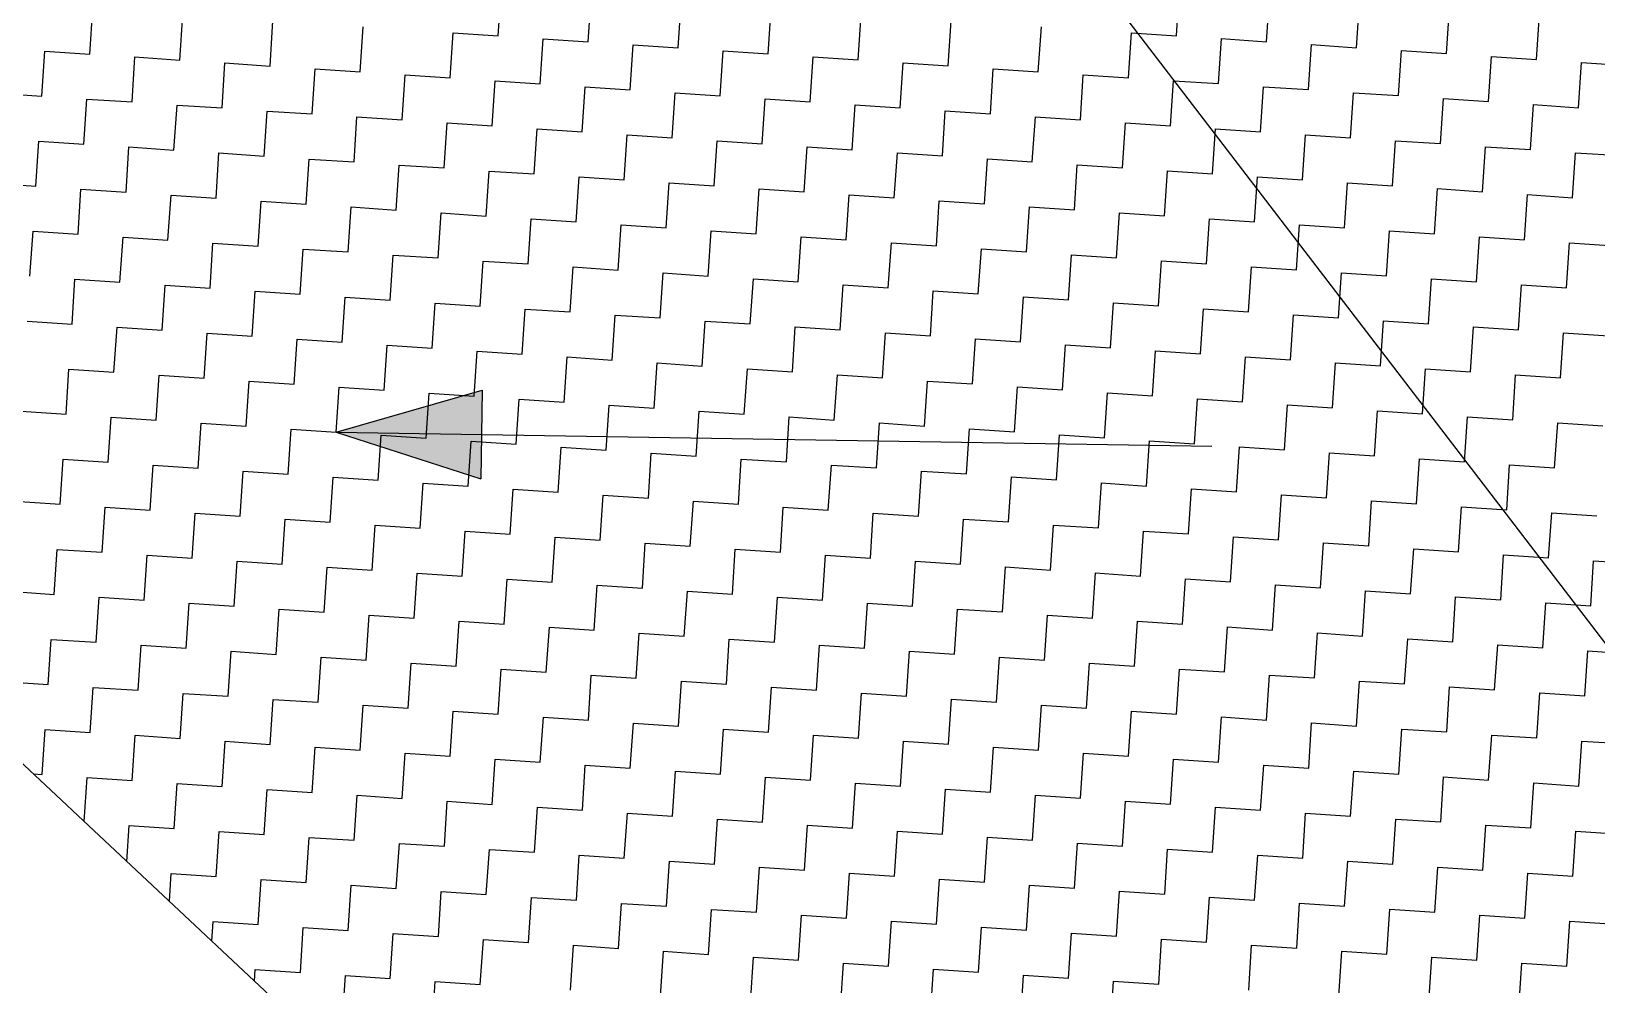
# Model space of a CAD drawing. Header units: metres. Extents: x 286068 to 287358, y 2005630 to 2007098.
# Drawn here: x 286485.4 to 286598.1, y 2006159.2 to 2006227.9 of the extents above; entities that cross this region are included whole.
import ezdxf

# ---------------------------------------------------------------- set-up
doc = ezdxf.new("R2010")
doc.units = ezdxf.units.M
doc.layers.add('POLY_HATCH', color=12, linetype='Continuous')
doc.layers.add('POLY_PARCEL', color=6, linetype='Continuous')

msp = doc.modelspace()

# ---------------------------------------------------------------- hatches: boundary and pattern name
h = msp.add_hatch(color=256)
h.paths.add_polyline_path([(286517.8, 2006198.85), (286517.85, 2006202.05), (286507.34, 2006199.02)])
h.paths.add_polyline_path([(286507.34, 2006199.02), (286517.75, 2006195.65), (286517.8, 2006198.85)])

# ---------------------------------------------------------------- linework, layer by layer
for points in [[(286507.34, 2006199.02), (286517.85, 2006202.05)], [(286517.85, 2006202.05), (286517.75, 2006195.65)], [(286507.34, 2006199.02), (286570.39, 2006198)], [(286507.34, 2006199.02), (286517.75, 2006195.65)]]:
    msp.add_lwpolyline(points)
at = {"layer": 'POLY_HATCH', "linetype": 'Continuous'}
for p, q in [((286519, 2006227.55), (286519.22, 2006230.79)), ((286567.84, 2006227.56), (286568.06, 2006230.81)), ((286489.61, 2006226.24), (286489.82, 2006229.49)), ((286525.48, 2006227.12), (286525.7, 2006230.36)), ((286531.97, 2006226.69), (286532.18, 2006229.93)), ((286538.45, 2006226.26), (286538.67, 2006229.5)), ((286574.33, 2006227.13), (286574.54, 2006230.37)), ((286580.81, 2006226.7), (286581.03, 2006229.94)), ((286587.29, 2006226.27), (286587.51, 2006229.51)), ((286496.09, 2006225.81), (286496.31, 2006229.06)), ((286502.58, 2006225.38), (286502.79, 2006228.63)), ((286509.06, 2006224.95), (286509.28, 2006228.2)), ((286544.94, 2006225.83), (286545.15, 2006229.07)), ((286551.42, 2006225.4), (286551.63, 2006228.64)), ((286557.9, 2006224.97), (286558.12, 2006228.21)), ((286593.78, 2006225.84), (286593.99, 2006229.08)), ((286515.54, 2006224.52), (286515.76, 2006227.76)), ((286515.76, 2006227.76), (286519, 2006227.55)), ((286522.03, 2006224.09), (286522.24, 2006227.33)), ((286522.24, 2006227.33), (286525.48, 2006227.12)), ((286564.39, 2006224.54), (286564.6, 2006227.78)), ((286564.6, 2006227.78), (286567.84, 2006227.56)), ((286570.87, 2006224.11), (286571.09, 2006227.35)), ((286571.09, 2006227.35), (286574.33, 2006227.13)), ((286486.15, 2006223.22), (286486.37, 2006226.46)), ((286486.37, 2006226.46), (286489.61, 2006226.24)), ((286492.64, 2006222.79), (286492.85, 2006226.03)), ((286492.85, 2006226.03), (286496.09, 2006225.81)), ((286528.51, 2006223.66), (286528.73, 2006226.9)), ((286528.73, 2006226.9), (286531.97, 2006226.69)), ((286534.99, 2006223.23), (286535.21, 2006226.47)), ((286535.21, 2006226.47), (286538.45, 2006226.26)), ((286541.48, 2006222.8), (286541.69, 2006226.04)), ((286541.69, 2006226.04), (286544.94, 2006225.83)), ((286577.35, 2006223.68), (286577.57, 2006226.92)), ((286577.57, 2006226.92), (286580.81, 2006226.7)), ((286583.84, 2006223.25), (286584.05, 2006226.49)), ((286584.05, 2006226.49), (286587.29, 2006226.27)), ((286590.32, 2006222.82), (286590.54, 2006226.06)), ((286590.54, 2006226.06), (286593.78, 2006225.84)), ((286499.12, 2006222.36), (286499.33, 2006225.6)), ((286499.33, 2006225.6), (286502.58, 2006225.38)), ((286505.6, 2006221.93), (286505.82, 2006225.17)), ((286505.82, 2006225.17), (286509.06, 2006224.95)), ((286547.96, 2006222.37), (286548.18, 2006225.61)), ((286548.18, 2006225.61), (286551.42, 2006225.4)), ((286554.45, 2006221.94), (286554.66, 2006225.18)), ((286554.66, 2006225.18), (286557.9, 2006224.97)), ((286596.8, 2006222.38), (286597.02, 2006225.63)), ((286597.02, 2006225.63), (286600.26, 2006225.41)), ((286512.09, 2006221.5), (286512.3, 2006224.74)), ((286512.3, 2006224.74), (286515.54, 2006224.52)), ((286518.57, 2006221.07), (286518.79, 2006224.31)), ((286518.79, 2006224.31), (286522.03, 2006224.09)), ((286525.05, 2006220.64), (286525.27, 2006223.88)), ((286525.27, 2006223.88), (286528.51, 2006223.66)), ((286560.93, 2006221.51), (286561.14, 2006224.75)), ((286561.14, 2006224.75), (286564.39, 2006224.54)), ((286567.41, 2006221.08), (286567.63, 2006224.32)), ((286567.63, 2006224.32), (286570.87, 2006224.11)), ((286573.9, 2006220.65), (286574.11, 2006223.89)), ((286574.11, 2006223.89), (286577.35, 2006223.68)), ((286482.91, 2006223.43), (286486.15, 2006223.22)), ((286489.18, 2006219.76), (286489.39, 2006223)), ((286489.39, 2006223), (286492.64, 2006222.79)), ((286495.66, 2006219.33), (286495.88, 2006222.57)), ((286495.88, 2006222.57), (286499.12, 2006222.36)), ((286531.54, 2006220.21), (286531.75, 2006223.45)), ((286531.75, 2006223.45), (286534.99, 2006223.23)), ((286538.02, 2006219.77), (286538.24, 2006223.02)), ((286538.24, 2006223.02), (286541.48, 2006222.8)), ((286544.5, 2006219.34), (286544.72, 2006222.59)), ((286544.72, 2006222.59), (286547.96, 2006222.37)), ((286580.38, 2006220.22), (286580.6, 2006223.46)), ((286580.6, 2006223.46), (286583.84, 2006223.25)), ((286586.86, 2006219.79), (286587.08, 2006223.03)), ((286587.08, 2006223.03), (286590.32, 2006222.82)), ((286593.35, 2006219.36), (286593.56, 2006222.6)), ((286593.56, 2006222.6), (286596.8, 2006222.38)), ((286502.15, 2006218.9), (286502.36, 2006222.14)), ((286502.36, 2006222.14), (286505.6, 2006221.93)), ((286508.63, 2006218.47), (286508.84, 2006221.71)), ((286508.84, 2006221.71), (286512.09, 2006221.5)), ((286550.99, 2006218.91), (286551.2, 2006222.16)), ((286551.2, 2006222.16), (286554.45, 2006221.94)), ((286557.47, 2006218.48), (286557.69, 2006221.73)), ((286557.69, 2006221.73), (286560.93, 2006221.51)), ((286515.11, 2006218.04), (286515.33, 2006221.28)), ((286515.33, 2006221.28), (286518.57, 2006221.07)), ((286521.6, 2006217.61), (286521.81, 2006220.85)), ((286521.81, 2006220.85), (286525.05, 2006220.64)), ((286528.08, 2006217.18), (286528.3, 2006220.42)), ((286528.3, 2006220.42), (286531.54, 2006220.21)), ((286563.96, 2006218.05), (286564.17, 2006221.29)), ((286564.17, 2006221.29), (286567.41, 2006221.08)), ((286570.44, 2006217.62), (286570.65, 2006220.86)), ((286570.65, 2006220.86), (286573.9, 2006220.65)), ((286576.92, 2006217.19), (286577.14, 2006220.43)), ((286577.14, 2006220.43), (286580.38, 2006220.22)), ((286485.72, 2006216.73), (286485.94, 2006219.98)), ((286485.94, 2006219.98), (286489.18, 2006219.76)), ((286492.21, 2006216.3), (286492.42, 2006219.55)), ((286492.42, 2006219.55), (286495.66, 2006219.33)), ((286534.56, 2006216.75), (286534.78, 2006219.99)), ((286534.78, 2006219.99), (286538.02, 2006219.77)), ((286541.05, 2006216.32), (286541.26, 2006219.56)), ((286541.26, 2006219.56), (286544.5, 2006219.34)), ((286583.41, 2006216.76), (286583.62, 2006220)), ((286583.62, 2006220), (286586.86, 2006219.79)), ((286589.89, 2006216.33), (286590.11, 2006219.57)), ((286590.11, 2006219.57), (286593.35, 2006219.36)), ((286498.69, 2006215.87), (286498.9, 2006219.12)), ((286498.9, 2006219.12), (286502.15, 2006218.9)), ((286505.17, 2006215.44), (286505.39, 2006218.68)), ((286505.39, 2006218.68), (286508.63, 2006218.47)), ((286511.66, 2006215.01), (286511.87, 2006218.25)), ((286511.87, 2006218.25), (286515.11, 2006218.04)), ((286547.53, 2006215.89), (286547.75, 2006219.13)), ((286547.75, 2006219.13), (286550.99, 2006218.91)), ((286554.02, 2006215.46), (286554.23, 2006218.7)), ((286554.23, 2006218.7), (286557.47, 2006218.48)), ((286560.5, 2006215.03), (286560.71, 2006218.27)), ((286560.71, 2006218.27), (286563.96, 2006218.05)), ((286596.37, 2006215.9), (286596.59, 2006219.14)), ((286596.59, 2006219.14), (286599.83, 2006218.93)), ((286482.48, 2006216.95), (286485.72, 2006216.73)), ((286518.14, 2006214.58), (286518.35, 2006217.82)), ((286518.35, 2006217.82), (286521.6, 2006217.61)), ((286524.62, 2006214.15), (286524.84, 2006217.39)), ((286524.84, 2006217.39), (286528.08, 2006217.18)), ((286531.11, 2006213.72), (286531.32, 2006216.96)), ((286531.32, 2006216.96), (286534.56, 2006216.75)), ((286566.98, 2006214.6), (286567.2, 2006217.84)), ((286567.2, 2006217.84), (286570.44, 2006217.62)), ((286573.47, 2006214.17), (286573.68, 2006217.41)), ((286573.68, 2006217.41), (286576.92, 2006217.19)), ((286579.95, 2006213.74), (286580.16, 2006216.98)), ((286580.16, 2006216.98), (286583.41, 2006216.76)), ((286488.75, 2006213.28), (286488.96, 2006216.52)), ((286488.96, 2006216.52), (286492.21, 2006216.3)), ((286495.23, 2006212.85), (286495.45, 2006216.09)), ((286495.45, 2006216.09), (286498.69, 2006215.87)), ((286537.59, 2006213.29), (286537.81, 2006216.53)), ((286537.81, 2006216.53), (286541.05, 2006216.32)), ((286544.07, 2006212.86), (286544.29, 2006216.1)), ((286544.29, 2006216.1), (286547.53, 2006215.89)), ((286586.43, 2006213.3), (286586.65, 2006216.55)), ((286586.65, 2006216.55), (286589.89, 2006216.33)), ((286592.92, 2006212.87), (286593.13, 2006216.12)), ((286593.13, 2006216.12), (286596.37, 2006215.9)), ((286501.72, 2006212.42), (286501.93, 2006215.66)), ((286501.93, 2006215.66), (286505.17, 2006215.44)), ((286508.2, 2006211.99), (286508.41, 2006215.23)), ((286508.41, 2006215.23), (286511.66, 2006215.01)), ((286514.68, 2006211.56), (286514.9, 2006214.8)), ((286514.9, 2006214.8), (286518.14, 2006214.58)), ((286550.56, 2006212.43), (286550.77, 2006215.67)), ((286550.77, 2006215.67), (286554.02, 2006215.46)), ((286557.04, 2006212), (286557.26, 2006215.24)), ((286557.26, 2006215.24), (286560.5, 2006215.03)), ((286563.53, 2006211.57), (286563.74, 2006214.81)), ((286563.74, 2006214.81), (286566.98, 2006214.6)), ((286521.17, 2006211.13), (286521.38, 2006214.37)), ((286521.38, 2006214.37), (286524.62, 2006214.15)), ((286527.65, 2006210.69), (286527.87, 2006213.94)), ((286527.87, 2006213.94), (286531.11, 2006213.72)), ((286570.01, 2006211.14), (286570.22, 2006214.38)), ((286570.22, 2006214.38), (286573.47, 2006214.17)), ((286576.49, 2006210.71), (286576.71, 2006213.95)), ((286576.71, 2006213.95), (286579.95, 2006213.74)), ((286485.29, 2006210.25), (286485.51, 2006213.49)), ((286485.51, 2006213.49), (286488.75, 2006213.28)), ((286491.77, 2006209.82), (286491.99, 2006213.06)), ((286491.99, 2006213.06), (286495.23, 2006212.85)), ((286498.26, 2006209.39), (286498.47, 2006212.63)), ((286498.47, 2006212.63), (286501.72, 2006212.42)), ((286534.13, 2006210.26), (286534.35, 2006213.51)), ((286534.35, 2006213.51), (286537.59, 2006213.29)), ((286540.62, 2006209.83), (286540.83, 2006213.08)), ((286540.83, 2006213.08), (286544.07, 2006212.86)), ((286547.1, 2006209.4), (286547.32, 2006212.65)), ((286547.32, 2006212.65), (286550.56, 2006212.43)), ((286582.98, 2006210.28), (286583.19, 2006213.52)), ((286583.19, 2006213.52), (286586.43, 2006213.3)), ((286589.46, 2006209.85), (286589.68, 2006213.09)), ((286589.68, 2006213.09), (286592.92, 2006212.87)), ((286595.94, 2006209.42), (286596.16, 2006212.66)), ((286596.16, 2006212.66), (286599.4, 2006212.44)), ((286504.74, 2006208.96), (286504.96, 2006212.2)), ((286504.96, 2006212.2), (286508.2, 2006211.99)), ((286511.23, 2006208.53), (286511.44, 2006211.77)), ((286511.44, 2006211.77), (286514.68, 2006211.56)), ((286517.71, 2006208.1), (286517.92, 2006211.34)), ((286517.92, 2006211.34), (286521.17, 2006211.13)), ((286553.58, 2006208.97), (286553.8, 2006212.21)), ((286553.8, 2006212.21), (286557.04, 2006212)), ((286560.07, 2006208.54), (286560.28, 2006211.78)), ((286560.28, 2006211.78), (286563.53, 2006211.57)), ((286566.55, 2006208.11), (286566.77, 2006211.35)), ((286566.77, 2006211.35), (286570.01, 2006211.14)), ((286524.19, 2006207.67), (286524.41, 2006210.91)), ((286524.41, 2006210.91), (286527.65, 2006210.69)), ((286530.68, 2006207.24), (286530.89, 2006210.48)), ((286530.89, 2006210.48), (286534.13, 2006210.26)), ((286573.04, 2006207.68), (286573.25, 2006210.92)), ((286573.25, 2006210.92), (286576.49, 2006210.71)), ((286579.52, 2006207.25), (286579.73, 2006210.49)), ((286579.73, 2006210.49), (286582.98, 2006210.28)), ((286488.32, 2006206.79), (286488.53, 2006210.04)), ((286488.53, 2006210.04), (286491.77, 2006209.82)), ((286494.8, 2006206.36), (286495.02, 2006209.6)), ((286495.02, 2006209.6), (286498.26, 2006209.39)), ((286501.28, 2006205.93), (286501.5, 2006209.17)), ((286501.5, 2006209.17), (286504.74, 2006208.96)), ((286537.16, 2006206.81), (286537.38, 2006210.05)), ((286537.38, 2006210.05), (286540.62, 2006209.83)), ((286543.64, 2006206.38), (286543.86, 2006209.62)), ((286543.86, 2006209.62), (286547.1, 2006209.4)), ((286550.13, 2006205.95), (286550.34, 2006209.19)), ((286550.34, 2006209.19), (286553.58, 2006208.97)), ((286586, 2006206.82), (286586.22, 2006210.06)), ((286586.22, 2006210.06), (286589.46, 2006209.85)), ((286592.49, 2006206.39), (286592.7, 2006209.63)), ((286592.7, 2006209.63), (286595.94, 2006209.42)), ((286507.77, 2006205.5), (286507.98, 2006208.74)), ((286507.98, 2006208.74), (286511.23, 2006208.53)), ((286514.25, 2006205.07), (286514.47, 2006208.31)), ((286514.47, 2006208.31), (286517.71, 2006208.1)), ((286556.61, 2006205.52), (286556.83, 2006208.76)), ((286556.83, 2006208.76), (286560.07, 2006208.54)), ((286563.09, 2006205.09), (286563.31, 2006208.33)), ((286563.31, 2006208.33), (286566.55, 2006208.11)), ((286569.58, 2006204.66), (286569.79, 2006207.9)), ((286569.79, 2006207.9), (286573.04, 2006207.68)), ((286485.08, 2006207.01), (286488.32, 2006206.79)), ((286520.74, 2006204.64), (286520.95, 2006207.88)), ((286520.95, 2006207.88), (286524.19, 2006207.67)), ((286527.22, 2006204.21), (286527.43, 2006207.45)), ((286527.43, 2006207.45), (286530.68, 2006207.24)), ((286533.7, 2006203.78), (286533.92, 2006207.02)), ((286533.92, 2006207.02), (286537.16, 2006206.81)), ((286576.06, 2006204.22), (286576.28, 2006207.47)), ((286576.28, 2006207.47), (286579.52, 2006207.25)), ((286582.55, 2006203.79), (286582.76, 2006207.04)), ((286582.76, 2006207.04), (286586, 2006206.82)), ((286491.34, 2006203.34), (286491.56, 2006206.58)), ((286491.56, 2006206.58), (286494.8, 2006206.36)), ((286497.83, 2006202.91), (286498.04, 2006206.15)), ((286498.04, 2006206.15), (286501.28, 2006205.93)), ((286504.31, 2006202.48), (286504.53, 2006205.72)), ((286504.53, 2006205.72), (286507.77, 2006205.5)), ((286540.19, 2006203.35), (286540.4, 2006206.59)), ((286540.4, 2006206.59), (286543.64, 2006206.38)), ((286546.67, 2006202.92), (286546.89, 2006206.16)), ((286546.89, 2006206.16), (286550.13, 2006205.95)), ((286553.15, 2006202.49), (286553.37, 2006205.73)), ((286553.37, 2006205.73), (286556.61, 2006205.52)), ((286589.03, 2006203.36), (286589.24, 2006206.61)), ((286589.24, 2006206.61), (286592.49, 2006206.39)), ((286595.51, 2006202.93), (286595.73, 2006206.18)), ((286595.73, 2006206.18), (286598.97, 2006205.96)), ((286510.8, 2006202.05), (286511.01, 2006205.29)), ((286511.01, 2006205.29), (286514.25, 2006205.07)), ((286517.28, 2006201.61), (286517.49, 2006204.86)), ((286517.49, 2006204.86), (286520.74, 2006204.64)), ((286559.64, 2006202.06), (286559.85, 2006205.3)), ((286559.85, 2006205.3), (286563.09, 2006205.09)), ((286566.12, 2006201.63), (286566.34, 2006204.87)), ((286566.34, 2006204.87), (286569.58, 2006204.66)), ((286487.89, 2006200.31), (286488.1, 2006203.55)), ((286488.1, 2006203.55), (286491.34, 2006203.34)), ((286523.76, 2006201.18), (286523.98, 2006204.43)), ((286523.98, 2006204.43), (286527.22, 2006204.21)), ((286530.25, 2006200.75), (286530.46, 2006204)), ((286530.46, 2006204), (286533.7, 2006203.78)), ((286536.73, 2006200.32), (286536.95, 2006203.57)), ((286536.95, 2006203.57), (286540.19, 2006203.35)), ((286572.61, 2006201.2), (286572.82, 2006204.44)), ((286572.82, 2006204.44), (286576.06, 2006204.22)), ((286579.09, 2006200.77), (286579.3, 2006204.01)), ((286579.3, 2006204.01), (286582.55, 2006203.79)), ((286585.57, 2006200.34), (286585.79, 2006203.58)), ((286585.79, 2006203.58), (286589.03, 2006203.36)), ((286494.37, 2006199.88), (286494.59, 2006203.12)), ((286494.59, 2006203.12), (286497.83, 2006202.91)), ((286500.85, 2006199.45), (286501.07, 2006202.69)), ((286501.07, 2006202.69), (286504.31, 2006202.48)), ((286507.34, 2006199.02), (286507.55, 2006202.26)), ((286507.55, 2006202.26), (286510.8, 2006202.05)), ((286543.21, 2006199.89), (286543.43, 2006203.14)), ((286543.43, 2006203.14), (286546.67, 2006202.92)), ((286549.7, 2006199.46), (286549.91, 2006202.7)), ((286549.91, 2006202.7), (286553.15, 2006202.49)), ((286556.18, 2006199.03), (286556.4, 2006202.27)), ((286556.4, 2006202.27), (286559.64, 2006202.06)), ((286592.06, 2006199.91), (286592.27, 2006203.15)), ((286592.27, 2006203.15), (286595.51, 2006202.93)), ((286513.82, 2006198.59), (286514.04, 2006201.83)), ((286514.04, 2006201.83), (286517.28, 2006201.61)), ((286520.31, 2006198.16), (286520.52, 2006201.4)), ((286520.52, 2006201.4), (286523.76, 2006201.18)), ((286562.66, 2006198.6), (286562.88, 2006201.84)), ((286562.88, 2006201.84), (286566.12, 2006201.63)), ((286569.15, 2006198.17), (286569.36, 2006201.41)), ((286569.36, 2006201.41), (286572.61, 2006201.2)), ((286484.65, 2006200.53), (286487.89, 2006200.31)), ((286490.91, 2006196.85), (286491.13, 2006200.09)), ((286491.13, 2006200.09), (286494.37, 2006199.88)), ((286526.79, 2006197.73), (286527, 2006200.97)), ((286527, 2006200.97), (286530.25, 2006200.75)), ((286533.27, 2006197.3), (286533.49, 2006200.54)), ((286533.49, 2006200.54), (286536.73, 2006200.32)), ((286539.76, 2006196.87), (286539.97, 2006200.11)), ((286539.97, 2006200.11), (286543.21, 2006199.89)), ((286575.63, 2006197.74), (286575.85, 2006200.98)), ((286575.85, 2006200.98), (286579.09, 2006200.77)), ((286582.12, 2006197.31), (286582.33, 2006200.55)), ((286582.33, 2006200.55), (286585.57, 2006200.34)), ((286588.6, 2006196.88), (286588.81, 2006200.12)), ((286588.81, 2006200.12), (286592.06, 2006199.91)), ((286497.4, 2006196.42), (286497.61, 2006199.66)), ((286497.61, 2006199.66), (286500.85, 2006199.45)), ((286503.88, 2006195.99), (286504.1, 2006199.23)), ((286504.1, 2006199.23), (286507.34, 2006199.02)), ((286546.24, 2006196.44), (286546.46, 2006199.68)), ((286546.46, 2006199.68), (286549.7, 2006199.46)), ((286552.72, 2006196.01), (286552.94, 2006199.25)), ((286552.94, 2006199.25), (286556.18, 2006199.03)), ((286595.08, 2006196.45), (286595.3, 2006199.69)), ((286595.3, 2006199.69), (286598.54, 2006199.48)), ((286510.36, 2006195.56), (286510.58, 2006198.8)), ((286510.58, 2006198.8), (286513.82, 2006198.59)), ((286516.85, 2006195.13), (286517.06, 2006198.37)), ((286517.06, 2006198.37), (286520.31, 2006198.16)), ((286523.33, 2006194.7), (286523.55, 2006197.94)), ((286523.55, 2006197.94), (286526.79, 2006197.73)), ((286559.21, 2006195.58), (286559.42, 2006198.82)), ((286559.42, 2006198.82), (286562.66, 2006198.6)), ((286565.69, 2006195.14), (286565.91, 2006198.39)), ((286565.91, 2006198.39), (286569.15, 2006198.17)), ((286572.17, 2006194.71), (286572.39, 2006197.96)), ((286572.39, 2006197.96), (286575.63, 2006197.74)), ((286487.46, 2006193.83), (286487.67, 2006197.07)), ((286487.67, 2006197.07), (286490.91, 2006196.85)), ((286493.94, 2006193.4), (286494.16, 2006196.64)), ((286494.16, 2006196.64), (286497.4, 2006196.42)), ((286529.82, 2006194.27), (286530.03, 2006197.51)), ((286530.03, 2006197.51), (286533.27, 2006197.3)), ((286536.3, 2006193.84), (286536.51, 2006197.08)), ((286536.51, 2006197.08), (286539.76, 2006196.87)), ((286542.78, 2006193.41), (286543, 2006196.65)), ((286543, 2006196.65), (286546.24, 2006196.44)), ((286578.66, 2006194.28), (286578.87, 2006197.53)), ((286578.87, 2006197.53), (286582.12, 2006197.31)), ((286585.14, 2006193.85), (286585.36, 2006197.1)), ((286585.36, 2006197.1), (286588.6, 2006196.88)), ((286591.63, 2006193.42), (286591.84, 2006196.67)), ((286591.84, 2006196.67), (286595.08, 2006196.45)), ((286500.42, 2006192.97), (286500.64, 2006196.21)), ((286500.64, 2006196.21), (286503.88, 2006195.99)), ((286506.91, 2006192.54), (286507.12, 2006195.78)), ((286507.12, 2006195.78), (286510.36, 2006195.56)), ((286549.27, 2006192.98), (286549.48, 2006196.22)), ((286549.48, 2006196.22), (286552.72, 2006196.01)), ((286555.75, 2006192.55), (286555.97, 2006195.79)), ((286555.97, 2006195.79), (286559.21, 2006195.58)), ((286513.39, 2006192.1), (286513.61, 2006195.35)), ((286513.61, 2006195.35), (286516.85, 2006195.13)), ((286519.88, 2006191.67), (286520.09, 2006194.92)), ((286520.09, 2006194.92), (286523.33, 2006194.7)), ((286526.36, 2006191.24), (286526.57, 2006194.49)), ((286526.57, 2006194.49), (286529.82, 2006194.27)), ((286562.23, 2006192.12), (286562.45, 2006195.36)), ((286562.45, 2006195.36), (286565.69, 2006195.14)), ((286568.72, 2006191.69), (286568.93, 2006194.93)), ((286568.93, 2006194.93), (286572.17, 2006194.71)), ((286575.2, 2006191.26), (286575.42, 2006194.5)), ((286575.42, 2006194.5), (286578.66, 2006194.28)), ((286484.21, 2006194.04), (286487.46, 2006193.83)), ((286490.48, 2006190.37), (286490.7, 2006193.61)), ((286490.7, 2006193.61), (286493.94, 2006193.4)), ((286532.84, 2006190.81), (286533.06, 2006194.06)), ((286533.06, 2006194.06), (286536.3, 2006193.84)), ((286539.33, 2006190.38), (286539.54, 2006193.62)), ((286539.54, 2006193.62), (286542.78, 2006193.41)), ((286581.69, 2006190.83), (286581.9, 2006194.07)), ((286581.9, 2006194.07), (286585.14, 2006193.85)), ((286588.17, 2006190.4), (286588.38, 2006193.64)), ((286588.38, 2006193.64), (286591.63, 2006193.42)), ((286496.97, 2006189.94), (286497.18, 2006193.18)), ((286497.18, 2006193.18), (286500.42, 2006192.97)), ((286503.45, 2006189.51), (286503.67, 2006192.75)), ((286503.67, 2006192.75), (286506.91, 2006192.54)), ((286509.93, 2006189.08), (286510.15, 2006192.32)), ((286510.15, 2006192.32), (286513.39, 2006192.1)), ((286545.81, 2006189.95), (286546.02, 2006193.19)), ((286546.02, 2006193.19), (286549.27, 2006192.98)), ((286552.29, 2006189.52), (286552.51, 2006192.76)), ((286552.51, 2006192.76), (286555.75, 2006192.55)), ((286558.78, 2006189.09), (286558.99, 2006192.33)), ((286558.99, 2006192.33), (286562.23, 2006192.12)), ((286594.65, 2006189.97), (286594.87, 2006193.21)), ((286594.87, 2006193.21), (286598.11, 2006192.99)), ((286516.42, 2006188.65), (286516.63, 2006191.89)), ((286516.63, 2006191.89), (286519.88, 2006191.67)), ((286522.9, 2006188.22), (286523.12, 2006191.46)), ((286523.12, 2006191.46), (286526.36, 2006191.24)), ((286529.39, 2006187.79), (286529.6, 2006191.03)), ((286529.6, 2006191.03), (286532.84, 2006190.81)), ((286565.26, 2006188.66), (286565.48, 2006191.9)), ((286565.48, 2006191.9), (286568.72, 2006191.69)), ((286571.74, 2006188.23), (286571.96, 2006191.47)), ((286571.96, 2006191.47), (286575.2, 2006191.26)), ((286578.23, 2006187.8), (286578.44, 2006191.04)), ((286578.44, 2006191.04), (286581.69, 2006190.83)), ((286487.03, 2006187.34), (286487.24, 2006190.58)), ((286487.24, 2006190.58), (286490.48, 2006190.37)), ((286493.51, 2006186.91), (286493.73, 2006190.15)), ((286493.73, 2006190.15), (286496.97, 2006189.94)), ((286535.87, 2006187.36), (286536.08, 2006190.6)), ((286536.08, 2006190.6), (286539.33, 2006190.38)), ((286542.35, 2006186.93), (286542.57, 2006190.17)), ((286542.57, 2006190.17), (286545.81, 2006189.95)), ((286584.71, 2006187.37), (286584.93, 2006190.61)), ((286584.93, 2006190.61), (286588.17, 2006190.4)), ((286591.2, 2006186.94), (286591.41, 2006190.18)), ((286591.41, 2006190.18), (286594.65, 2006189.97)), ((286499.99, 2006186.48), (286500.21, 2006189.72)), ((286500.21, 2006189.72), (286503.45, 2006189.51)), ((286506.48, 2006186.05), (286506.69, 2006189.29)), ((286506.69, 2006189.29), (286509.93, 2006189.08)), ((286512.96, 2006185.62), (286513.18, 2006188.86)), ((286513.18, 2006188.86), (286516.42, 2006188.65)), ((286548.84, 2006186.5), (286549.05, 2006189.74)), ((286549.05, 2006189.74), (286552.29, 2006189.52)), ((286555.32, 2006186.07), (286555.54, 2006189.31)), ((286555.54, 2006189.31), (286558.78, 2006189.09)), ((286561.8, 2006185.63), (286562.02, 2006188.88)), ((286562.02, 2006188.88), (286565.26, 2006188.66)), ((286597.68, 2006186.51), (286597.89, 2006189.75)), ((286597.89, 2006189.75), (286601.14, 2006189.54)), ((286519.44, 2006185.19), (286519.66, 2006188.43)), ((286519.66, 2006188.43), (286522.9, 2006188.22)), ((286525.93, 2006184.76), (286526.14, 2006188)), ((286526.14, 2006188), (286529.39, 2006187.79)), ((286568.29, 2006185.2), (286568.5, 2006188.45)), ((286568.5, 2006188.45), (286571.74, 2006188.23)), ((286574.77, 2006184.77), (286574.99, 2006188.02)), ((286574.99, 2006188.02), (286578.23, 2006187.8)), ((286483.78, 2006187.56), (286487.03, 2006187.34)), ((286490.05, 2006183.89), (286490.27, 2006187.13)), ((286490.27, 2006187.13), (286493.51, 2006186.91)), ((286496.54, 2006183.46), (286496.75, 2006186.7)), ((286496.75, 2006186.7), (286499.99, 2006186.48)), ((286532.41, 2006184.33), (286532.63, 2006187.57)), ((286532.63, 2006187.57), (286535.87, 2006187.36)), ((286538.9, 2006183.9), (286539.11, 2006187.14)), ((286539.11, 2006187.14), (286542.35, 2006186.93)), ((286545.38, 2006183.47), (286545.59, 2006186.71)), ((286545.59, 2006186.71), (286548.84, 2006186.5)), ((286581.25, 2006184.34), (286581.47, 2006187.59)), ((286581.47, 2006187.59), (286584.71, 2006187.37)), ((286587.74, 2006183.91), (286587.95, 2006187.15)), ((286587.95, 2006187.15), (286591.2, 2006186.94)), ((286594.22, 2006183.48), (286594.44, 2006186.72)), ((286594.44, 2006186.72), (286597.68, 2006186.51)), ((286503.02, 2006183.02), (286503.24, 2006186.27)), ((286503.24, 2006186.27), (286506.48, 2006186.05)), ((286509.5, 2006182.59), (286509.72, 2006185.84)), ((286509.72, 2006185.84), (286512.96, 2006185.62)), ((286515.99, 2006182.16), (286516.2, 2006185.41)), ((286516.2, 2006185.41), (286519.44, 2006185.19)), ((286551.86, 2006183.04), (286552.08, 2006186.28)), ((286552.08, 2006186.28), (286555.32, 2006186.07)), ((286558.35, 2006182.61), (286558.56, 2006185.85)), ((286558.56, 2006185.85), (286561.8, 2006185.63)), ((286564.83, 2006182.18), (286565.05, 2006185.42)), ((286565.05, 2006185.42), (286568.29, 2006185.2)), ((286522.47, 2006181.73), (286522.69, 2006184.98)), ((286522.69, 2006184.98), (286525.93, 2006184.76)), ((286528.95, 2006181.3), (286529.17, 2006184.54)), ((286529.17, 2006184.54), (286532.41, 2006184.33)), ((286571.31, 2006181.75), (286571.53, 2006184.99)), ((286571.53, 2006184.99), (286574.77, 2006184.77)), ((286577.8, 2006181.32), (286578.01, 2006184.56)), ((286578.01, 2006184.56), (286581.25, 2006184.34)), ((286486.6, 2006180.86), (286486.81, 2006184.1)), ((286486.81, 2006184.1), (286490.05, 2006183.89)), ((286493.08, 2006180.43), (286493.29, 2006183.67)), ((286493.29, 2006183.67), (286496.54, 2006183.46)), ((286499.56, 2006180), (286499.78, 2006183.24)), ((286499.78, 2006183.24), (286503.02, 2006183.02)), ((286535.44, 2006180.87), (286535.65, 2006184.11)), ((286535.65, 2006184.11), (286538.9, 2006183.9)), ((286541.92, 2006180.44), (286542.14, 2006183.68)), ((286542.14, 2006183.68), (286545.38, 2006183.47)), ((286548.41, 2006180.01), (286548.62, 2006183.25)), ((286548.62, 2006183.25), (286551.86, 2006183.04)), ((286584.28, 2006180.89), (286584.5, 2006184.13)), ((286584.5, 2006184.13), (286587.74, 2006183.91)), ((286590.76, 2006180.46), (286590.98, 2006183.7)), ((286590.98, 2006183.7), (286594.22, 2006183.48)), ((286597.25, 2006180.03), (286597.46, 2006183.27)), ((286597.46, 2006183.27), (286600.71, 2006183.05)), ((286506.05, 2006179.57), (286506.26, 2006182.81)), ((286506.26, 2006182.81), (286509.5, 2006182.59)), ((286512.53, 2006179.14), (286512.75, 2006182.38)), ((286512.75, 2006182.38), (286515.99, 2006182.16)), ((286554.89, 2006179.58), (286555.1, 2006182.82)), ((286555.1, 2006182.82), (286558.35, 2006182.61)), ((286561.37, 2006179.15), (286561.59, 2006182.39)), ((286561.59, 2006182.39), (286564.83, 2006182.18)), ((286567.86, 2006178.72), (286568.07, 2006181.96)), ((286568.07, 2006181.96), (286571.31, 2006181.75)), ((286483.35, 2006181.07), (286486.6, 2006180.86)), ((286519.01, 2006178.71), (286519.23, 2006181.95)), ((286519.23, 2006181.95), (286522.47, 2006181.73)), ((286525.5, 2006178.28), (286525.71, 2006181.52)), ((286525.71, 2006181.52), (286528.95, 2006181.3)), ((286531.98, 2006177.85), (286532.2, 2006181.09)), ((286532.2, 2006181.09), (286535.44, 2006180.87)), ((286574.34, 2006178.29), (286574.56, 2006181.53)), ((286574.56, 2006181.53), (286577.8, 2006181.32)), ((286580.82, 2006177.86), (286581.04, 2006181.1)), ((286581.04, 2006181.1), (286584.28, 2006180.89)), ((286489.62, 2006177.4), (286489.84, 2006180.64)), ((286489.84, 2006180.64), (286493.08, 2006180.43)), ((286496.11, 2006176.97), (286496.32, 2006180.21)), ((286496.32, 2006180.21), (286499.56, 2006180)), ((286502.59, 2006176.54), (286502.81, 2006179.78)), ((286502.81, 2006179.78), (286506.05, 2006179.57)), ((286538.47, 2006177.42), (286538.68, 2006180.66)), ((286538.68, 2006180.66), (286541.92, 2006180.44)), ((286544.95, 2006176.99), (286545.16, 2006180.23)), ((286545.16, 2006180.23), (286548.41, 2006180.01)), ((286551.43, 2006176.55), (286551.65, 2006179.8)), ((286551.65, 2006179.8), (286554.89, 2006179.58)), ((286587.31, 2006177.43), (286587.52, 2006180.67)), ((286587.52, 2006180.67), (286590.76, 2006180.46)), ((286593.79, 2006177), (286594.01, 2006180.24)), ((286594.01, 2006180.24), (286597.25, 2006180.03)), ((286509.07, 2006176.11), (286509.29, 2006179.35)), ((286509.29, 2006179.35), (286512.53, 2006179.14)), ((286515.56, 2006175.68), (286515.77, 2006178.92)), ((286515.77, 2006178.92), (286519.01, 2006178.71)), ((286557.92, 2006176.12), (286558.13, 2006179.37)), ((286558.13, 2006179.37), (286561.37, 2006179.15)), ((286564.4, 2006175.69), (286564.62, 2006178.94)), ((286564.62, 2006178.94), (286567.86, 2006178.72)), ((286486.17, 2006174.38), (286486.38, 2006177.62)), ((286486.38, 2006177.62), (286489.62, 2006177.4)), ((286522.04, 2006175.25), (286522.26, 2006178.49)), ((286522.26, 2006178.49), (286525.5, 2006178.28)), ((286528.52, 2006174.82), (286528.74, 2006178.06)), ((286528.74, 2006178.06), (286531.98, 2006177.85)), ((286535.01, 2006174.39), (286535.22, 2006177.63)), ((286535.22, 2006177.63), (286538.47, 2006177.42)), ((286570.88, 2006175.26), (286571.1, 2006178.51)), ((286571.1, 2006178.51), (286574.34, 2006178.29)), ((286577.37, 2006174.83), (286577.58, 2006178.08)), ((286577.58, 2006178.08), (286580.82, 2006177.86)), ((286583.85, 2006174.4), (286584.07, 2006177.64)), ((286584.07, 2006177.64), (286587.31, 2006177.43)), ((286492.65, 2006173.94), (286492.86, 2006177.19)), ((286492.86, 2006177.19), (286496.11, 2006176.97)), ((286499.13, 2006173.51), (286499.35, 2006176.76)), ((286499.35, 2006176.76), (286502.59, 2006176.54)), ((286505.62, 2006173.08), (286505.83, 2006176.33)), ((286505.83, 2006176.33), (286509.07, 2006176.11)), ((286541.49, 2006173.96), (286541.71, 2006177.2)), ((286541.71, 2006177.2), (286544.95, 2006176.99)), ((286547.98, 2006173.53), (286548.19, 2006176.77)), ((286548.19, 2006176.77), (286551.43, 2006176.55)), ((286554.46, 2006173.1), (286554.67, 2006176.34)), ((286554.67, 2006176.34), (286557.92, 2006176.12)), ((286590.33, 2006173.97), (286590.55, 2006177.21)), ((286590.55, 2006177.21), (286593.79, 2006177)), ((286596.82, 2006173.54), (286597.03, 2006176.78)), ((286597.03, 2006176.78), (286600.28, 2006176.57)), ((286512.1, 2006172.65), (286512.32, 2006175.9)), ((286512.32, 2006175.9), (286515.56, 2006175.68)), ((286518.58, 2006172.22), (286518.8, 2006175.47)), ((286518.8, 2006175.47), (286522.04, 2006175.25)), ((286560.94, 2006172.67), (286561.16, 2006175.91)), ((286561.16, 2006175.91), (286564.4, 2006175.69)), ((286567.43, 2006172.24), (286567.64, 2006175.48)), ((286567.64, 2006175.48), (286570.88, 2006175.26)), ((286485.52, 2006174.42), (286486.17, 2006174.38)), ((286489.2, 2006170.98), (286489.41, 2006174.16)), ((286489.41, 2006174.16), (286492.65, 2006173.94)), ((286525.07, 2006171.79), (286525.28, 2006175.03)), ((286525.28, 2006175.03), (286528.52, 2006174.82)), ((286531.55, 2006171.36), (286531.77, 2006174.6)), ((286531.77, 2006174.6), (286535.01, 2006174.39)), ((286538.03, 2006170.93), (286538.25, 2006174.17)), ((286538.25, 2006174.17), (286541.49, 2006173.96)), ((286573.91, 2006171.81), (286574.13, 2006175.05)), ((286574.13, 2006175.05), (286577.37, 2006174.83)), ((286580.39, 2006171.38), (286580.61, 2006174.62)), ((286580.61, 2006174.62), (286583.85, 2006174.4)), ((286586.88, 2006170.95), (286587.09, 2006174.19)), ((286587.09, 2006174.19), (286590.33, 2006173.97)), ((286495.68, 2006170.49), (286495.89, 2006173.73)), ((286495.89, 2006173.73), (286499.13, 2006173.51)), ((286502.16, 2006170.06), (286502.37, 2006173.3)), ((286502.37, 2006173.3), (286505.62, 2006173.08)), ((286544.52, 2006170.5), (286544.73, 2006173.74)), ((286544.73, 2006173.74), (286547.98, 2006173.53)), ((286551, 2006170.07), (286551.22, 2006173.31)), ((286551.22, 2006173.31), (286554.46, 2006173.1)), ((286593.36, 2006170.52), (286593.58, 2006173.76)), ((286593.58, 2006173.76), (286596.82, 2006173.54)), ((286508.64, 2006169.63), (286508.86, 2006172.87)), ((286508.86, 2006172.87), (286512.1, 2006172.65)), ((286515.13, 2006169.2), (286515.34, 2006172.44)), ((286515.34, 2006172.44), (286518.58, 2006172.22)), ((286521.61, 2006168.77), (286521.83, 2006172.01)), ((286521.83, 2006172.01), (286525.07, 2006171.79)), ((286557.49, 2006169.64), (286557.7, 2006172.88)), ((286557.7, 2006172.88), (286560.94, 2006172.67)), ((286563.97, 2006169.21), (286564.18, 2006172.45)), ((286564.18, 2006172.45), (286567.43, 2006172.24)), ((286570.45, 2006168.78), (286570.67, 2006172.02)), ((286570.67, 2006172.02), (286573.91, 2006171.81)), ((286492.26, 2006168.11), (286492.43, 2006170.7)), ((286492.43, 2006170.7), (286495.68, 2006170.49)), ((286528.09, 2006168.34), (286528.31, 2006171.58)), ((286528.31, 2006171.58), (286531.55, 2006171.36)), ((286534.58, 2006167.91), (286534.79, 2006171.15)), ((286534.79, 2006171.15), (286538.03, 2006170.93)), ((286541.06, 2006167.47), (286541.28, 2006170.72)), ((286541.28, 2006170.72), (286544.52, 2006170.5)), ((286576.94, 2006168.35), (286577.15, 2006171.59)), ((286577.15, 2006171.59), (286580.39, 2006171.38)), ((286583.42, 2006167.92), (286583.64, 2006171.16)), ((286583.64, 2006171.16), (286586.88, 2006170.95)), ((286589.9, 2006167.49), (286590.12, 2006170.73)), ((286590.12, 2006170.73), (286593.36, 2006170.52)), ((286498.7, 2006167.03), (286498.92, 2006170.27)), ((286498.92, 2006170.27), (286502.16, 2006170.06)), ((286505.19, 2006166.6), (286505.4, 2006169.84)), ((286505.4, 2006169.84), (286508.64, 2006169.63)), ((286547.55, 2006167.04), (286547.76, 2006170.29)), ((286547.76, 2006170.29), (286551, 2006170.07)), ((286554.03, 2006166.61), (286554.24, 2006169.86)), ((286554.24, 2006169.86), (286557.49, 2006169.64)), ((286596.39, 2006167.06), (286596.6, 2006170.3)), ((286596.6, 2006170.3), (286599.84, 2006170.08)), ((286511.67, 2006166.17), (286511.89, 2006169.41)), ((286511.89, 2006169.41), (286515.13, 2006169.2)), ((286518.15, 2006165.74), (286518.37, 2006168.98)), ((286518.37, 2006168.98), (286521.61, 2006168.77)), ((286524.64, 2006165.31), (286524.85, 2006168.55)), ((286524.85, 2006168.55), (286528.09, 2006168.34)), ((286560.51, 2006166.18), (286560.73, 2006169.43)), ((286560.73, 2006169.43), (286563.97, 2006169.21)), ((286567, 2006165.75), (286567.21, 2006169)), ((286567.21, 2006169), (286570.45, 2006168.78)), ((286573.48, 2006165.32), (286573.7, 2006168.56)), ((286573.7, 2006168.56), (286576.94, 2006168.35)), ((286531.12, 2006164.88), (286531.34, 2006168.12)), ((286531.34, 2006168.12), (286534.58, 2006167.91)), ((286537.6, 2006164.45), (286537.82, 2006167.69)), ((286537.82, 2006167.69), (286541.06, 2006167.47)), ((286579.96, 2006164.89), (286580.18, 2006168.13)), ((286580.18, 2006168.13), (286583.42, 2006167.92)), ((286586.45, 2006164.46), (286586.66, 2006167.7)), ((286586.66, 2006167.7), (286589.9, 2006167.49)), ((286495.33, 2006165.24), (286495.46, 2006167.25)), ((286495.46, 2006167.25), (286498.7, 2006167.03)), ((286501.73, 2006163.57), (286501.94, 2006166.82)), ((286501.94, 2006166.82), (286505.19, 2006166.6)), ((286508.21, 2006163.14), (286508.43, 2006166.39)), ((286508.43, 2006166.39), (286511.67, 2006166.17)), ((286544.09, 2006164.02), (286544.3, 2006167.26)), ((286544.3, 2006167.26), (286547.55, 2006167.04)), ((286550.57, 2006163.59), (286550.79, 2006166.83)), ((286550.79, 2006166.83), (286554.03, 2006166.61)), ((286557.06, 2006163.16), (286557.27, 2006166.4)), ((286557.27, 2006166.4), (286560.51, 2006166.18)), ((286592.93, 2006164.03), (286593.15, 2006167.27)), ((286593.15, 2006167.27), (286596.39, 2006167.06)), ((286514.7, 2006162.71), (286514.91, 2006165.95)), ((286514.91, 2006165.95), (286518.15, 2006165.74)), ((286521.18, 2006162.28), (286521.4, 2006165.52)), ((286521.4, 2006165.52), (286524.64, 2006165.31)), ((286527.66, 2006161.85), (286527.88, 2006165.09)), ((286527.88, 2006165.09), (286531.12, 2006164.88)), ((286563.54, 2006162.73), (286563.75, 2006165.97)), ((286563.75, 2006165.97), (286567, 2006165.75)), ((286570.02, 2006162.3), (286570.24, 2006165.54)), ((286570.24, 2006165.54), (286573.48, 2006165.32)), ((286576.51, 2006161.87), (286576.72, 2006165.11)), ((286576.72, 2006165.11), (286579.96, 2006164.89)), ((286534.15, 2006161.42), (286534.36, 2006164.66)), ((286534.36, 2006164.66), (286537.6, 2006164.45)), ((286540.63, 2006160.99), (286540.85, 2006164.23)), ((286540.85, 2006164.23), (286544.09, 2006164.02)), ((286582.99, 2006161.44), (286583.21, 2006164.68)), ((286583.21, 2006164.68), (286586.45, 2006164.46)), ((286589.47, 2006161.01), (286589.69, 2006164.25)), ((286589.69, 2006164.25), (286592.93, 2006164.03)), ((286498.39, 2006162.36), (286498.49, 2006163.79)), ((286498.49, 2006163.79), (286501.73, 2006163.57)), ((286504.76, 2006160.12), (286504.97, 2006163.36)), ((286504.97, 2006163.36), (286508.21, 2006163.14)), ((286511.24, 2006159.69), (286511.45, 2006162.93)), ((286511.45, 2006162.93), (286514.7, 2006162.71)), ((286547.11, 2006160.56), (286547.33, 2006163.8)), ((286547.33, 2006163.8), (286550.57, 2006163.59)), ((286553.6, 2006160.13), (286553.81, 2006163.37)), ((286553.81, 2006163.37), (286557.06, 2006163.16)), ((286560.08, 2006159.7), (286560.3, 2006162.94)), ((286560.3, 2006162.94), (286563.54, 2006162.73)), ((286595.96, 2006160.57), (286596.17, 2006163.82)), ((286596.17, 2006163.82), (286599.41, 2006163.6)), ((286517.72, 2006159.26), (286517.94, 2006162.5)), ((286517.94, 2006162.5), (286521.18, 2006162.28)), ((286524.21, 2006158.83), (286524.42, 2006162.07)), ((286524.42, 2006162.07), (286527.66, 2006161.85)), ((286566.57, 2006159.27), (286566.78, 2006162.51)), ((286566.78, 2006162.51), (286570.02, 2006162.3)), ((286573.05, 2006158.84), (286573.26, 2006162.08)), ((286573.26, 2006162.08), (286576.51, 2006161.87)), ((286530.69, 2006158.4), (286530.91, 2006161.64)), ((286530.91, 2006161.64), (286534.15, 2006161.42)), ((286537.17, 2006157.96), (286537.39, 2006161.21)), ((286537.39, 2006161.21), (286540.63, 2006160.99)), ((286543.66, 2006157.53), (286543.87, 2006160.78)), ((286543.87, 2006160.78), (286547.11, 2006160.56)), ((286579.53, 2006158.41), (286579.75, 2006161.65)), ((286579.75, 2006161.65), (286582.99, 2006161.44)), ((286586.02, 2006157.98), (286586.23, 2006161.22)), ((286586.23, 2006161.22), (286589.47, 2006161.01)), ((286592.5, 2006157.55), (286592.72, 2006160.79)), ((286592.72, 2006160.79), (286595.96, 2006160.57)), ((286501.46, 2006159.49), (286501.51, 2006160.33)), ((286501.51, 2006160.33), (286504.76, 2006160.12)), ((286507.78, 2006156.66), (286508, 2006159.9)), ((286508, 2006159.9), (286511.24, 2006159.69)), ((286514.27, 2006156.23), (286514.48, 2006159.47)), ((286514.48, 2006159.47), (286517.72, 2006159.26)), ((286550.14, 2006157.1), (286550.36, 2006160.35)), ((286550.36, 2006160.35), (286553.6, 2006160.13)), ((286556.63, 2006156.67), (286556.84, 2006159.92)), ((286556.84, 2006159.92), (286560.08, 2006159.7)), ((286563.11, 2006156.24), (286563.32, 2006159.48)), ((286563.32, 2006159.48), (286566.57, 2006159.27))]:
    msp.add_line(p, q, dxfattribs=at)
at = {"layer": 'POLY_HATCH'}
msp.add_line((286503.74, 2006157.35), (286479.22, 2006180.32), dxfattribs=at)
at = {"layer": 'POLY_PARCEL'}
msp.add_line((286552.68, 2006243.9), (286631.23, 2006141.34), dxfattribs=at)

doc.saveas('drawing.dxf')
